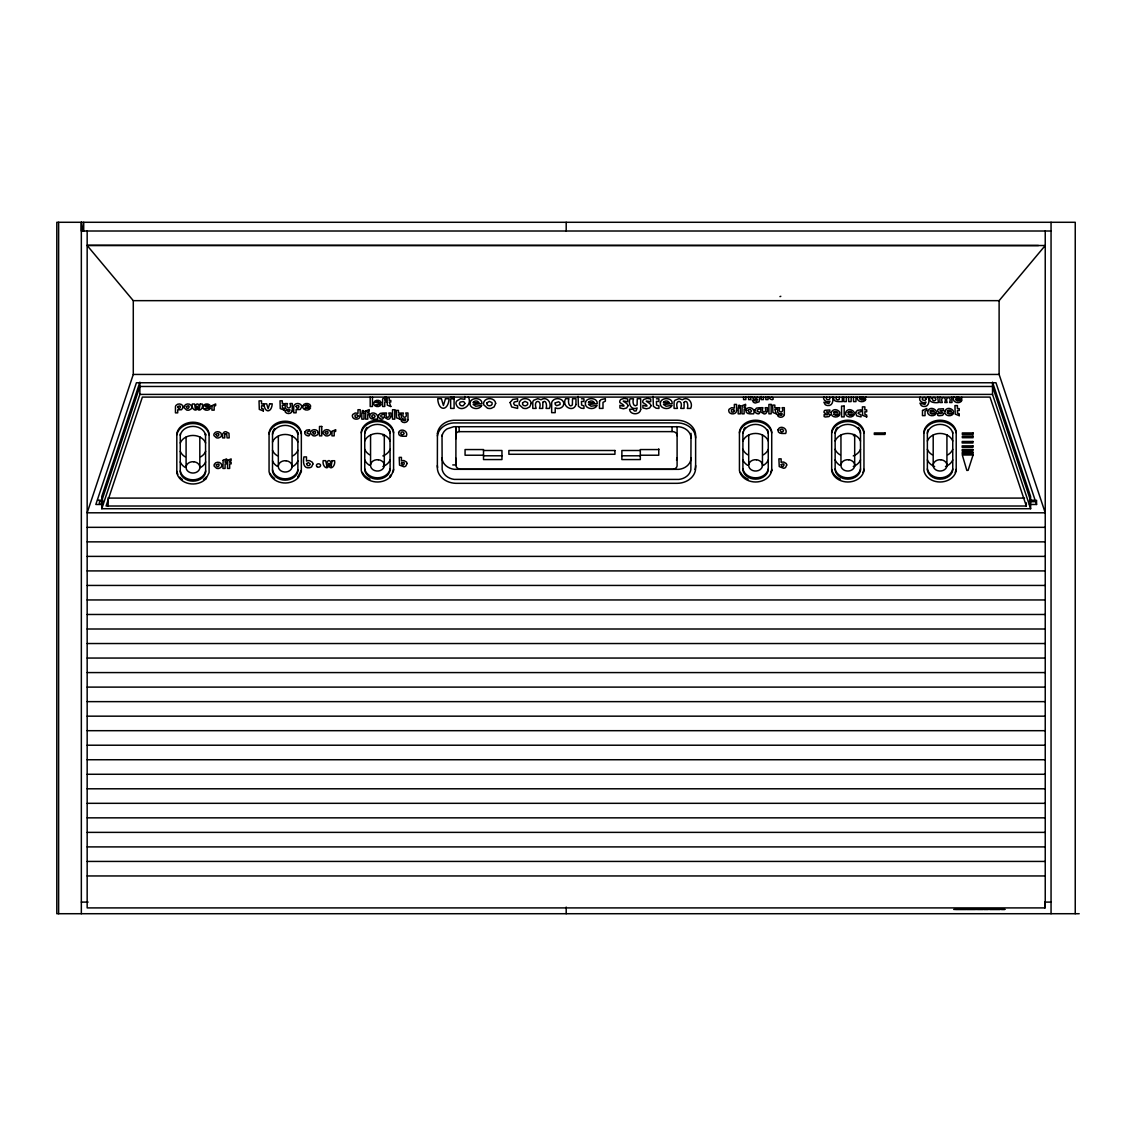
<?xml version="1.0" encoding="UTF-8"?>
<svg xmlns="http://www.w3.org/2000/svg" width="1136" height="1136" viewBox="0 0 1136 1136"><rect width="100%" height="100%" fill="white"/><g stroke="black" fill="none" stroke-linecap="round" stroke-linejoin="round"><path stroke-width="1.5" d="M58.632 913.713L58.632 222.287M442.018 435.031L442.16 469.537A14.598 11.971 0 0 0 454.187 479.392L678.93 479.42A14.044 11.502 0 0 0 690.873 469.637L691.015 433.327M676.786 426.54A4.743 3.891 0 0 1 677.099 427.505L677.099 465.93A4.8 3.933 0 0 1 673.023 469.282L460.307 469.267A5.368 4.388 0 0 1 455.891 465.646L455.934 426.596M455.848 438.823L455.877 426.866M677.184 457.694L677.099 458.504A4.8 3.933 0 0 1 676.502 459.938M691.015 457.993L690.873 459.569A14.044 11.502 0 0 1 678.93 469.338L454.187 469.31A14.598 11.971 0 0 1 442.16 459.455L441.975 457.936M833.554 397.359C833.015 402.84 839.646 401.391 842.372 401.604L842.301 397.288M857.339 397.316C856.43 402.016 864.056 403.28 865.873 399.403L861.528 400.014L859.611 398.736L865.206 398.693L865.987 396.847M442.046 436.295L442.33 434.889A13.149 10.764 0 0 1 447.172 428.826L453.747 426.71L678.945 426.767A13.987 11.459 0 0 1 690.873 436.536L691.015 438.113M455.877 434.293L455.934 434.023A3.905 3.195 0 0 1 458.816 431.666L673.052 431.623A4.743 3.891 0 0 1 677.099 434.932L677.184 435.755M851.205 397.103L851.105 401.604L848.706 401.604L848.606 397.046M846.377 397.018L846.292 401.604L843.849 401.604L843.849 397.202M133.281 374.44L87.16 512.805L1045.234 512.805L999.112 374.44L999.112 300.657L1045.234 245.518L87.16 245.518L133.281 300.657L133.281 374.44L999.112 374.44M101.771 500.777L139.87 386.467L992.523 386.467L1030.622 500.777M101.771 508.715L139.87 394.405L139.87 382.165L101.771 496.475L101.771 508.715L1030.622 508.715L1030.622 496.475L992.523 382.165L992.523 394.405L1030.622 508.715M180.269 435.258L181.064 432.93A12.851 10.522 0 0 1 192.964 426.398A12.851 10.522 0 0 1 204.849 432.93L205.644 435.258M205.644 470.943L204.849 473.286A12.851 10.522 0 0 1 192.964 479.818A12.851 10.522 0 0 1 181.064 473.286L180.269 470.943M272.512 434.264L273.307 431.921A12.851 10.522 0 0 1 285.193 425.389A12.851 10.522 0 0 1 297.078 431.921L297.873 434.264M297.873 469.949L297.078 472.292A12.851 10.522 0 0 1 285.193 478.824A12.851 10.522 0 0 1 273.307 472.292L272.512 469.949M301.338 470.332L298.058 476.538M364.755 433.27L365.551 430.927A12.851 10.522 0 0 1 377.436 424.395A12.851 10.522 0 0 1 389.321 430.927L390.117 433.27M390.117 468.955L389.321 471.298A12.851 10.522 0 0 1 377.436 477.816A12.851 10.522 0 0 1 365.551 471.298L364.755 468.955M392.545 472.377L393.581 469.338M742.901 433.27L743.697 430.927A12.851 10.522 0 0 1 755.582 424.395A12.851 10.522 0 0 1 767.467 430.927L768.263 433.27M768.263 468.955L767.467 471.298A12.851 10.522 0 0 1 755.582 477.816A12.851 10.522 0 0 1 743.697 471.298L742.901 468.955M835.145 433.27L835.94 430.927A12.851 10.522 0 0 1 847.825 424.395A12.851 10.522 0 0 1 859.711 430.927L860.506 433.27M860.506 468.955L859.711 471.298A12.851 10.522 0 0 1 847.825 477.816A12.851 10.522 0 0 1 835.94 471.298L835.145 468.955M928.169 429.607L927.374 431.95L927.374 470.276L928.169 472.619A12.851 10.522 0 0 0 940.054 479.136A12.851 10.522 0 0 0 951.954 472.619L952.749 470.276L952.749 431.95M927.374 433.27L928.169 430.927A12.851 10.522 0 0 1 940.054 424.395A12.851 10.522 0 0 1 951.954 430.927L952.749 433.27M952.749 468.955L951.954 471.298A12.851 10.522 0 0 1 940.054 477.816A12.851 10.522 0 0 1 928.169 471.298L927.374 468.955M823.87 396.72C822.237 400.113 827.178 403.01 829.962 401.178L828.868 403.536L823.898 402.243L825.19 404.601A4.416 3.621 0 0 0 827.462 405.509C832.248 406.432 833.81 400.752 832.404 397.06M859.838 396.975L863.502 396.947M954.041 396.933C950.662 401.803 959.835 405.083 961.922 400.326L957.577 400.937L955.66 399.659L961.681 399.446L961.766 397.245M930.27 396.933C927.146 402.669 935.482 403.095 938.421 402.527L937.697 397.018M206.198 478.455L209.095 472.661L209.095 433.554A16.33 13.376 0 0 0 192.964 422.223A16.33 13.376 0 0 0 176.818 433.554L176.818 472.661A16.33 13.376 0 0 0 188.832 483.553A16.33 13.376 0 0 0 205.815 478.867L206.198 477.134M298.427 477.447L301.338 471.667L301.338 432.56A16.33 13.376 0 0 0 285.193 421.215A16.33 13.376 0 0 0 269.062 432.56L269.062 471.667A16.33 13.376 0 0 0 281.075 482.559A16.33 13.376 0 0 0 298.058 477.873L298.427 476.126M390.67 476.453L393.581 470.659L393.581 431.552A16.33 13.376 0 0 0 377.436 420.221A16.33 13.376 0 0 0 361.291 431.552L361.291 470.659A16.33 13.376 0 0 0 373.304 481.565A16.33 13.376 0 0 0 390.287 476.864L390.67 475.132M920.345 397.032C917.59 400.312 922.986 404.217 926.01 402.101L924.903 404.459L919.947 403.152L921.239 405.524A4.416 3.621 0 0 0 923.497 406.432C928.765 407.469 930.214 400.397 927.828 396.933M757.499 397.188L755.994 397.983L754.347 397.202M826.696 397.032L826.284 398.85C827.434 400.852 831.382 399.219 829.564 397.075M836.494 397.089L836.053 398.906L837.09 399.716A2.158 1.775 0 0 0 839.291 399.361L839.348 397.131M454.088 396.819L452.327 397.756L450.58 396.819M1038.474 245.518L87.16 245.305M779.935 296.595L780.049 296.567A1.874 0.923 0 0 0 780.801 296.269M385.502 396.947L382.605 398.963L382.605 406.489L384.763 406.489L384.763 401.931L386.24 401.931L386.24 400.312L384.763 400.312L384.763 399.261L386.24 398.566L386.24 396.947M1051.056 231.006L81.338 231.006L81.423 222.287L82.985 231.006M133.281 300.657L999.112 300.657M139.87 394.405L992.523 394.405M581.462 398.807L583.961 398.807L583.961 401.42L581.462 401.42L581.618 405.069L583.961 405.864L583.961 408.435L581.234 408.236L578.437 406.333L578.068 396.365M656.423 398.807L658.923 398.807L658.923 401.42L656.423 401.42L656.565 405.069L658.923 405.864L658.923 408.435L656.182 408.236L653.399 406.333L653.03 396.365M658.766 449.558L640.321 449.558L640.321 459.569L621.875 459.569L621.875 450.495L640.321 450.495M483.51 450.495L501.956 450.495L501.956 459.569L483.51 459.569L483.51 449.558L465.064 449.558L465.064 455.224L483.51 455.224M640.321 455.224L658.766 455.224L658.766 448.862M483.51 455.792L501.956 455.792M621.875 455.792L640.321 455.792M452.753 464.936L456.289 464.936M107.849 498.093L1024.544 498.093M97.611 500.195L102.936 500.195M1029.457 500.195L1034.782 500.195M102.95 501.686L99.4 501.686L99.4 504.256L102.95 504.256M1028.918 501.686L1036.018 501.686M102.936 504.483L95.836 504.483L136.419 382.761L995.974 382.761L1036.557 504.483L1029.457 504.483M1026.319 506.017L106.074 506.017L142.383 397.089L990.01 397.089L1026.319 506.017L1026.319 502.85M87.16 527.331L1045.234 527.331M87.16 541.858L1045.234 541.858M87.16 556.384L1045.234 556.384M87.16 570.911L1045.234 570.911M87.16 585.438L1045.234 585.438M87.16 599.95L1045.234 599.95M87.16 614.477L1045.234 614.477M87.16 629.003L1045.234 629.003M87.16 643.53L1045.234 643.53M87.16 658.056L1045.234 658.056M87.16 672.583L1045.234 672.583M87.16 687.11L1045.234 687.11M87.16 701.636L1045.234 701.636M87.16 716.163L1045.234 716.163M87.16 730.689L1045.234 730.689M87.16 745.216L1045.234 745.216M87.16 759.743L1045.234 759.743M87.16 774.269L1045.234 774.269M87.16 788.796L1045.234 788.796M87.16 803.322L1045.234 803.322M87.16 817.849L1045.234 817.849M87.16 832.376L1045.234 832.376M87.16 846.902L1045.234 846.902M87.16 861.429L1045.234 861.429M87.16 875.955L1045.234 875.955M81.338 902.098L88.111 902.098M1051.056 902.098L1044.751 902.098L1044.751 907.905M955.546 909.354L976.293 909.354M977.414 909.354L983.109 909.354M984.103 909.354L1004.991 909.354M953.729 909.439L966.111 909.439M966.608 909.439L975.384 909.439M975.923 909.439L988.306 909.439M989.683 909.439L1000.049 909.439M1001.441 909.439L1004.607 909.439M1079.2 913.713L56.8 913.713L56.8 222.287L1075.238 222.287L1075.238 913.713M566.197 222.287L566.197 231.091M372.665 417.494L371.756 416.784L372.139 415.208A1.803 1.477 0 0 1 374.085 414.91L375.136 416.245L374.582 417.182A1.889 1.548 0 0 1 372.665 417.494M401.69 434.605L400.781 433.895L401.164 432.319A1.803 1.477 0 0 1 403.11 432.021L404.175 433.356L403.607 434.293A1.889 1.548 0 0 1 401.69 434.605M389.321 429.607L390.117 431.95M297.078 430.601L297.873 432.944L297.873 471.27L297.078 473.613A12.851 10.522 0 0 1 285.193 480.145A12.851 10.522 0 0 1 273.307 473.613L272.512 471.27L272.512 432.944L273.307 430.601A12.851 10.522 0 0 1 274.784 428.428M951.698 397.089L952.011 402.527L949.568 402.527C952.408 395.939 944.314 396.066 947.154 402.527L944.754 402.527C947.594 396.01 939.429 395.868 942.34 402.527L939.898 402.527L939.898 398.125A2.854 2.343 0 0 1 940.21 397.046M752.018 397.131L754.318 399.46L757.556 399.233L756.59 401.278L752.273 400.142L753.395 402.201A3.848 3.152 0 0 0 755.369 402.996L759.061 401.832L759.743 397.472M767.467 429.607L768.263 431.95L768.263 470.276L767.467 472.619A12.851 10.522 0 0 1 755.582 479.136A12.851 10.522 0 0 1 743.697 472.619L742.901 470.276L742.901 431.95M853.42 397.032L853.519 401.604L855.962 401.604L855.962 397.288M771.5 397.046L773.091 397.983C774.198 401.079 769.143 399.418 769.342 397.344M1051.056 222.287L1051.056 913.713M1045.234 231.006L1045.234 907.905L87.16 907.905L87.16 231.006M1036.557 500.195L1036.557 504.483M946.927 434.733L946.927 466.058M933.196 435.102L933.196 464.681M854.684 434.733L854.684 466.058M840.952 435.102L840.952 464.681M768.05 397.032L768.05 399.588L765.834 399.588L765.834 397.131M763.42 397.146L763.42 399.588L761.191 399.588L761.191 396.436M762.455 434.733L762.455 466.058M750.782 396.563L750.782 399.602L748.596 399.602L748.596 396.563M748.709 435.102L748.709 464.681M745.841 397.032L745.841 399.588L743.569 399.588L743.569 396.876M672.058 427.093L672.058 431.552M566.197 907.082L566.197 913.713M468.302 396.847C473.598 406.404 458.206 414.044 455.934 403.422A5.524 4.53 0 0 1 456.842 400.909L460.534 398.736L464.823 399.29L464.823 396.436M459.143 427.15L459.143 431.609M455.806 464.993L455.891 458.22A5.368 4.388 0 0 0 456.033 458.759M390.287 475.544L390.287 476.864M389.989 431.779L390.117 470.276L389.321 472.619A12.851 10.522 0 0 1 377.436 479.136A12.851 10.522 0 0 1 365.551 472.619L364.755 470.276L364.755 431.95L365.551 429.607A12.851 10.522 0 0 1 367.027 427.434M384.309 434.733L384.309 466.058M372.452 397.103L372.452 406.489L370.194 406.489L370.194 397.103M370.563 435.102L370.563 464.681M297.76 432.773L297.76 434.094M292.066 435.741L292.066 467.052M278.334 436.11L278.334 465.689M205.815 478.867L205.815 477.546A16.33 13.376 0 0 1 203.585 479.449M205.517 435.102L205.517 433.782L205.644 472.278L204.849 474.607A12.851 10.522 0 0 1 192.964 481.139A12.851 10.522 0 0 1 181.064 474.607L180.269 472.278L180.269 433.938M199.822 436.735L199.822 468.06M186.091 437.104L186.091 466.683M108.147 499.712L108.147 505.946M83.709 222.287L83.709 231.006M81.338 222.287L81.338 913.713M695.63 465.561A18.659 15.293 0 0 1 694.948 469.452M695.63 437.985A18.616 15.251 0 0 0 677.184 422.862L453.363 422.933A17.764 14.555 0 0 0 437.431 435.983M437.601 467.507A19.227 15.748 0 0 1 437.36 465.561M390.117 459.895A13.334 10.92 0 0 1 382.86 466.498M369.598 465.362A13.334 10.92 0 0 1 364.755 459.895M390.117 449.316A13.334 10.92 0 0 1 382.86 455.919M369.598 454.783A13.334 10.92 0 0 1 364.755 449.316M361.291 432.873A16.33 13.376 0 0 1 377.436 421.541A16.33 13.376 0 0 1 393.581 432.873M383.854 434.435A6.915 5.666 0 0 1 382.96 435.713M364.755 440.995A13.334 10.92 0 0 1 377.436 433.441A13.334 10.92 0 0 1 390.117 440.995M370.009 479.207A16.33 13.376 0 0 1 362.327 472.377M739.437 432.873A16.33 13.376 0 0 1 755.582 421.541A16.33 13.376 0 0 1 771.727 432.873M768.263 459.895A13.334 10.92 0 0 1 763.42 465.362M747.744 465.362A13.334 10.92 0 0 1 742.901 459.895M768.263 449.316A13.334 10.92 0 0 1 763.42 454.783M747.744 454.783A13.334 10.92 0 0 1 742.901 449.316M835.145 440.995A13.334 10.92 0 0 1 847.825 433.441A13.334 10.92 0 0 1 860.506 440.995M837.402 427.434A12.851 10.536 0 0 0 835.94 429.607L835.145 431.95L835.145 470.276L835.94 472.619A12.851 10.522 0 0 0 847.825 479.136A12.851 10.522 0 0 0 859.711 472.619L860.506 470.276L860.506 431.95L859.711 429.607A12.851 10.536 0 0 0 858.234 427.434M742.901 440.995A13.334 10.92 0 0 1 755.582 433.441A13.334 10.92 0 0 1 768.263 440.995M831.68 432.873A16.33 13.376 0 0 1 847.825 421.541A16.33 13.376 0 0 1 863.956 432.873M854.244 434.435A6.915 5.666 0 0 1 853.349 435.713M771.727 469.338A16.33 13.376 0 0 1 770.691 472.377M748.155 479.207A16.33 13.376 0 0 1 740.473 472.377M860.506 459.895A13.334 10.92 0 0 1 853.25 466.498M839.987 465.362A13.334 10.92 0 0 1 835.145 459.895M860.506 449.316A13.334 10.92 0 0 1 853.25 455.919M839.987 454.783A13.334 10.92 0 0 1 835.145 449.316M743.697 429.607A12.851 10.536 0 0 1 745.173 427.434M863.956 469.338A16.33 13.376 0 0 1 862.934 472.377M840.384 479.207A16.33 13.376 0 0 1 831.68 469.338M923.923 432.873A16.33 13.376 0 0 1 940.054 421.541A16.33 13.376 0 0 1 956.2 432.873M952.749 459.895A13.334 10.92 0 0 1 945.493 466.498M934.63 466.498A13.334 10.92 0 0 1 927.374 459.895M952.749 449.316A13.334 10.92 0 0 1 947.907 454.783M932.216 454.783A13.334 10.92 0 0 1 927.374 449.316M927.374 440.995A13.334 10.92 0 0 1 940.054 433.441A13.334 10.92 0 0 1 952.749 440.995M956.2 469.338A16.33 13.376 0 0 1 955.163 472.377M297.873 460.889A13.334 10.92 0 0 1 293.031 466.356M277.354 466.356A13.334 10.92 0 0 1 272.512 460.889M269.062 433.881A16.33 13.376 0 0 1 285.193 422.549A16.33 13.376 0 0 1 301.338 433.881M297.873 450.31A13.334 10.92 0 0 1 293.031 455.777M277.354 455.777A13.334 10.92 0 0 1 272.512 450.31M272.512 442.003A13.334 10.92 0 0 1 285.193 434.449A13.334 10.92 0 0 1 297.873 442.003M274.571 478.455A16.33 13.376 0 0 1 270.098 473.371M176.818 434.875A16.33 13.376 0 0 1 192.964 423.543A16.33 13.376 0 0 1 209.095 434.875M180.269 442.997A13.334 10.92 0 0 1 192.964 435.443A13.334 10.92 0 0 1 205.644 442.997M205.644 461.898A13.334 10.92 0 0 1 200.802 467.365M185.111 467.365A13.334 10.92 0 0 1 180.269 461.898M205.644 451.319A13.334 10.92 0 0 1 200.802 456.786M185.111 456.786A13.334 10.92 0 0 1 180.269 451.319M182.328 479.449A16.33 13.376 0 0 1 179.729 477.134M177.855 474.379A16.33 13.376 0 0 1 176.818 471.341M437.431 433.341L437.36 468.202A19.227 15.748 0 0 0 455.806 483.325L677.184 483.325A18.659 15.293 0 0 0 695.63 468.202L695.63 435.329A18.616 15.251 0 0 0 677.184 420.221L453.363 420.277A17.764 14.555 0 0 0 437.431 433.341M191.785 406.958L191.728 407.583A4.033 3.309 0 0 1 190.82 409.201L188.903 410.153A4.388 3.593 0 0 1 186.588 410.011L184.188 407.838A4.274 3.507 0 0 1 184.387 405.964C185.793 402.868 191.473 403.436 191.785 406.958M221.563 434.705L221.506 435.329A4.033 3.309 0 0 1 220.597 436.948L218.68 437.9A4.388 3.593 0 0 1 216.365 437.758L213.951 435.585A4.274 3.507 0 0 1 214.15 433.711C215.556 430.615 221.25 431.197 221.563 434.705M221.761 465.249L221.705 465.874A4.033 3.309 0 0 1 220.796 467.478L218.879 468.444A4.388 3.593 0 0 1 216.564 468.302L214.164 466.129A4.274 3.507 0 0 1 214.363 464.255C215.769 461.159 221.463 461.727 221.761 465.249M312.883 464.028L311.647 466.754A4.075 3.337 0 0 1 309.39 467.748C303.028 468.856 303 461.131 303.937 456.899L306.493 456.899L306.493 461.074A4.473 3.664 0 0 1 309.603 460.648L312.258 462.224A4.061 3.323 0 0 1 312.883 464.028M318.236 432.66L318.179 433.285A4.033 3.309 0 0 1 317.256 434.903L315.339 435.855A4.388 3.593 0 0 1 313.025 435.713L310.625 433.54A4.274 3.507 0 0 1 310.824 431.666C312.23 428.57 317.924 429.138 318.236 432.66M330.746 432.66L330.675 433.285A4.033 3.309 0 0 1 329.767 434.903L327.85 435.855A4.388 3.593 0 0 1 325.535 435.713L323.135 433.54A4.274 3.507 0 0 1 323.334 431.666C324.74 428.57 330.434 429.138 330.746 432.66M406.986 463.573L405.907 465.945A3.55 2.911 0 0 1 403.947 466.811L399.531 465.093L399.205 457.368L401.42 457.368L401.42 461.003A3.891 3.195 0 0 1 404.132 460.634L406.432 462.011A3.522 2.897 0 0 1 406.986 463.573M495.665 403.351L494.132 406.887L491.107 408.406A6.901 5.652 0 0 1 487.458 408.165L483.68 404.757A6.731 5.51 0 0 1 483.993 401.789C486.208 396.918 495.168 397.827 495.665 403.351M531.25 403.351L529.717 406.887L526.692 408.406A6.901 5.652 0 0 1 523.043 408.165L519.266 404.757A6.731 5.51 0 0 1 519.578 401.789C521.793 396.918 530.753 397.827 531.25 403.351M786.694 465.05L785.615 467.421A3.55 2.911 0 0 1 783.655 468.288L779.239 466.569L778.898 458.845L781.128 458.845L781.128 462.48A3.891 3.195 0 0 1 783.84 462.111L786.14 463.488A3.522 2.897 0 0 1 786.694 465.05M369.583 415.449C369.115 420.206 374.894 418.943 377.266 419.127C379.864 413.873 371.387 410.337 369.583 415.449M398.608 432.56C398.14 437.332 403.919 436.054 406.29 436.252C408.903 430.998 400.412 427.448 398.608 432.56M745.94 410.139C745.472 414.91 751.251 413.646 753.622 413.831C756.235 408.577 747.744 405.027 745.94 410.139M778.004 429.791C777.535 434.563 783.315 433.299 785.686 433.483C788.285 428.229 779.807 424.679 778.004 429.791M203.003 406.418C202.208 410.522 208.839 411.615 210.416 408.25C201.285 408.094 204.963 409.997 210.6 406.503C209.862 403.138 203.912 403.067 203.003 406.418M302.772 406.063C301.935 410.352 308.893 411.502 310.554 407.966C300.969 407.81 304.831 409.798 310.739 406.148C309.972 402.598 303.724 402.527 302.772 406.063M360.197 415.961C360.069 420.263 352.472 420.277 352.345 415.975A3.507 2.883 0 0 1 352.913 414.37L355.27 412.993L357.982 413.348L357.982 409.713L360.197 409.713L360.197 415.961M373.73 402.755C372.935 406.844 379.566 407.952 381.142 404.586C372.012 404.416 375.704 406.319 381.327 402.84C380.588 399.46 374.639 399.389 373.73 402.755M470.063 402.527C468.813 408.974 479.264 410.707 481.749 405.396L475.799 406.234L473.172 404.487L481.877 403.607C482.502 397.515 471.369 396.833 470.063 402.527M585.409 402.527C584.174 408.974 594.611 410.707 597.096 405.396L591.146 406.234L588.533 404.487L597.224 403.607C597.848 397.515 586.716 396.833 585.409 402.527M660.371 402.527C659.121 408.974 669.573 410.707 672.058 405.396L666.108 406.234L663.481 404.487L672.185 403.607C672.81 397.515 661.677 396.833 660.371 402.527M736.554 410.65C736.44 414.967 728.843 414.981 728.701 410.664A3.507 2.883 0 0 1 729.284 409.074L731.627 407.696L734.353 408.051L734.353 404.416L736.554 404.416L736.554 410.65M831.254 412.595C830.345 417.295 837.97 418.573 839.788 414.697L835.443 415.307L833.526 414.029C847.371 416.813 834.733 404.189 831.254 412.595M845.638 412.595C844.715 417.295 852.341 418.573 854.158 414.697L849.813 415.307L847.91 414.029C861.741 416.813 849.103 404.189 845.638 412.595M927.658 411.346C926.749 416.046 934.374 417.31 936.192 413.447L931.847 414.044L929.93 412.78C943.76 415.563 931.137 402.939 927.658 411.346M944.854 411.346C943.945 416.046 951.57 417.31 953.388 413.447L949.043 414.044L947.126 412.78C960.971 415.563 948.333 402.939 944.854 411.346M304.803 432.106C303.525 435.06 310.398 437.857 309.574 434.122L307.217 433.441C305.967 430.743 310.881 432.291 309.574 429.706L306.45 430.161L304.803 432.106M378.473 415.378C377.195 418.346 384.067 421.129 383.244 417.395L380.887 416.713C379.637 414.015 384.55 415.563 383.244 412.979L380.12 413.433L378.473 415.378M510.092 402.499L511.669 406.972L517.618 408.406L517.618 405.651L514.835 405.282L513.571 403.578L514.267 402.016L517.618 401.292L517.618 398.722L512.691 399.432L510.092 402.499M754.829 410.082C753.566 413.035 760.438 415.833 759.615 412.084L757.243 411.417C755.994 408.704 760.921 410.266 759.615 407.682L756.491 408.136L754.829 410.082M855.55 412.581L856.7 415.847L861.045 416.884L861.045 414.881L858.092 413.362L858.603 412.226L861.045 411.701L861.045 409.826L857.439 410.337L855.55 412.581M183.194 407.185L181.547 409.741L177.713 409.798L177.713 412.865L175.455 412.865L175.455 406.986A3.408 2.797 0 0 1 176.123 405.296C178.068 402.897 183.038 403.848 183.194 407.185M301.835 406.858L300.117 409.528L296.098 409.599L296.098 412.808L293.727 412.808L293.727 406.645A3.578 2.925 0 0 1 294.423 404.885C296.468 402.357 301.679 403.351 301.835 406.858M563.839 403.72C563.697 407.753 558.458 409.713 555.206 407.824L555.206 412.666L551.656 412.666L551.656 403.408A5.368 4.402 0 0 1 552.707 400.752C555.774 396.961 563.598 398.466 563.839 403.72M292.236 410.749C291.782 414.541 285.037 414.484 284.809 410.55L287.124 410.55L288.572 411.772L289.85 410.905L289.879 409.684L287.11 409.883L285.207 408.051L285.136 403.578L287.465 403.578C284.667 409.571 292.79 409.386 289.936 403.521L292.236 403.521L292.236 410.749M407.966 419.88C407.611 422.777 403.11 423.501 401.462 421.229C399.389 417.011 406.447 423.572 405.722 418.857L403.067 419.042L401.434 417.778L401.193 413.035L403.422 413.035C400.738 418.744 408.491 418.573 405.765 412.979L407.966 412.979L407.966 419.88M640.69 409.571C640.008 415.251 629.869 415.18 629.543 409.272L633.008 409.272L634.357 410.976L636.089 410.962L637.154 407.98C631.403 410.678 627.881 403.72 630.026 398.807L633.533 398.807C632.241 401.349 633.391 408.108 637.097 404.956L637.239 398.722L640.69 398.722L640.69 409.571M784.323 414.569C783.968 417.466 779.466 418.19 777.833 415.932C775.746 411.715 782.803 418.275 782.093 413.561L779.438 413.745L777.805 412.482L777.564 407.739L779.779 407.739C777.109 413.447 784.862 413.277 782.136 407.682L784.323 407.682L784.323 414.569M390.997 416.656L389.506 418.786A3.025 2.471 0 0 1 387.731 419.241L384.479 417.295L384.422 412.979L386.552 412.979C384.039 418.701 391.324 418.744 388.81 412.979L390.997 412.979L390.997 416.656M575.966 404.501C573.623 412.979 561.17 406.631 565.6 398.722L568.951 398.722C567.759 400.937 568.824 408.52 572.374 404.97L572.516 398.722L575.966 398.722L575.966 404.501M767.368 411.36L765.863 413.476A3.025 2.471 0 0 1 764.102 413.944L760.85 411.985L760.793 407.682L762.909 407.682C760.41 413.39 767.695 413.447 765.181 407.682L767.368 407.682L767.368 411.36M211.963 405.666L211.907 410.153L214.164 410.153L214.164 406.319L215.655 405.552L215.655 403.947L211.963 405.666M331.996 431.368L331.939 435.855L334.197 435.855L334.197 432.021L335.702 431.254L335.702 429.649L331.996 431.368M599.524 401.335L599.439 408.406L602.989 408.406L602.989 402.371L605.36 401.15L605.36 398.608L600.958 399.631L599.524 401.335M922.517 410.479L922.446 415.634L925.045 415.634L925.045 411.232L926.763 410.337L926.763 408.491L922.517 410.479M200.163 404.061C197.934 415.236 200.831 403.919 197.352 403.947C193.958 404.018 196.954 415.563 194.583 404.004L192.382 404.004C190.493 409.386 197.976 413.348 197.366 406.276C196.642 413.39 204.153 409.315 202.322 404.061L200.163 404.061M332.124 460.719C329.738 473.385 332.848 460.591 328.9 460.577C324.953 460.605 328.645 474.095 325.691 460.662L323.164 460.662C321.914 466.839 328.929 471.696 328.915 463.261C328.73 471.823 335.844 466.683 334.595 460.719L332.124 460.719M186.29 406.603C187.937 412.297 191.7 403.081 186.29 406.603M216.053 434.35C217.714 440.044 221.463 430.828 216.053 434.35M216.266 464.894C217.913 470.588 221.676 461.358 216.266 464.894M312.727 432.305C314.388 437.999 318.137 428.783 312.727 432.305M325.237 432.305C326.898 437.999 330.647 428.783 325.237 432.305M486.989 402.811L487.032 404.572C488.48 406.986 493.265 405.651 492.044 402.627L489.36 401.377L486.989 402.811M522.574 402.811L522.617 404.572C524.065 406.986 528.851 405.651 527.629 402.627L524.946 401.377L522.574 402.811M926.067 399.134L925.016 400.554L922.333 399.773C921.324 397.259 926.067 396.521 926.067 399.134M357.982 416.074L357.045 417.381A1.874 1.534 0 0 1 355.085 417.082L355.043 415.123L356.945 414.782A1.704 1.392 0 0 1 357.982 416.074M464.823 403.592L463.332 405.637A2.954 2.428 0 0 1 460.265 405.169L459.413 403.678L460.194 402.087L463.19 401.548A2.684 2.201 0 0 1 464.823 403.592M734.353 410.778L733.402 412.084A1.874 1.534 0 0 1 731.456 411.772L731.414 409.812L733.316 409.471A1.704 1.392 0 0 1 734.353 410.778M542.866 402.229L542.752 408.406L539.444 408.406C542.653 399.219 532.855 399.006 536.149 408.406L532.798 408.406L532.798 402.385A3.919 3.209 0 0 1 533.764 400.241L537.782 398.651L541.034 399.758C546.586 395.853 552.21 402.74 549.398 408.406L546.047 408.406C547.183 406.361 546.26 398.764 542.866 402.229M684.142 402.229L684.014 408.406L680.72 408.406C683.915 399.219 674.131 399.006 677.425 408.406L674.074 408.406L674.074 402.385A3.919 3.209 0 0 1 675.04 400.241L679.058 398.651L682.296 399.758C687.862 395.853 693.471 402.74 690.66 408.406L687.308 408.406C688.459 406.361 687.536 398.764 684.142 402.229M306.55 463.63L307.558 465.675L309.162 465.661L310.355 464.184L308.438 462.579L306.55 463.63M401.477 463.232C402.939 468.813 406.944 459.739 401.477 463.232M781.185 464.709C782.647 470.29 786.652 461.216 781.185 464.709M748.127 410.366L749.022 412.198A1.889 1.548 0 0 0 750.939 411.885L751.507 410.934L750.442 409.613A1.803 1.477 0 0 0 748.51 409.911L748.127 410.366M780.176 430.019L781.085 431.85A1.889 1.548 0 0 0 783.002 431.538L783.556 430.587L782.505 429.266A1.803 1.477 0 0 0 780.56 429.564L780.176 430.019M932.102 398.537L933.139 400.639A2.158 1.775 0 0 0 935.34 400.284L935.979 399.205L934.772 397.671A2.073 1.704 0 0 0 932.542 398.012L932.102 398.537M177.727 406.66C179.09 412.112 183.038 403.45 177.727 406.66M296.113 406.305C297.547 412.027 301.679 402.939 296.113 406.305M364.074 411.402C361.461 414.768 361.461 408.023 364.074 411.402M555.234 402.897L555.234 404.544L556.64 405.694L560.062 404.544L560.062 402.897L558.656 401.746L555.234 402.897M740.445 406.106C737.818 409.457 737.832 402.726 740.445 406.106M224.8 433.995L224.729 437.9L222.628 437.9L222.628 433.995L224.104 432.134A3.209 2.627 0 0 1 225.908 431.694L228.975 433.228L229.202 437.9L227.086 437.9L226.66 433.64L224.8 433.995M628.038 405.694L626.646 407.98L623.479 408.79L619.915 407.952L619.915 405.296C626.902 407.526 623.778 404.842 619.887 402.584A3.862 3.167 0 0 1 620.923 399.403L624.36 398.353L627.725 398.977L627.725 401.732C617.657 399.929 627.612 402.116 628.038 405.694M651.027 405.694L649.636 407.98L646.469 408.79L642.905 407.952L642.905 405.296C649.891 407.526 646.767 404.842 642.891 402.584A3.862 3.167 0 0 1 643.927 399.403L647.35 398.353L650.715 398.977L650.715 401.732C640.647 399.929 650.601 402.116 651.027 405.694M830.061 414.91L829.039 416.571L825.304 417.011L824.14 416.557L824.14 414.626L827.704 414.796L824.125 412.638A2.826 2.315 0 0 1 824.878 410.309L829.834 409.997L829.834 412.013L826.468 411.843L830.061 414.91M943.661 413.66L942.639 415.322L938.904 415.762L937.74 415.307L937.74 413.362L941.29 413.547L937.725 411.388A2.826 2.315 0 0 1 938.478 409.059L943.434 408.747L943.434 410.763L940.068 410.593L943.661 413.66M269.63 403.848L268.11 408.775L266.676 403.848L263.964 403.848C264.461 413.263 271.632 413.021 272.242 403.848L269.63 403.848M445.482 398.722L443.409 405.481L441.435 398.722L437.729 398.722C438.411 411.63 448.237 411.289 449.075 398.722L445.482 398.722M973.069 454.996L968.128 470.347L966.835 470.432L962.306 454.996L973.069 454.996M223.139 460.293L222.926 468.444L225.084 468.444L225.084 463.886L226.575 463.886L226.575 462.267L225.084 462.267L225.084 461.216L226.575 460.534L226.575 458.901L223.139 460.293M227.711 460.293L227.498 468.444L229.657 468.444L229.657 463.886L231.133 463.886L231.133 462.267L229.657 462.267L229.657 461.216L231.133 460.534L231.133 458.901L227.711 460.293M365.82 410.976L365.607 419.127L367.766 419.127L367.766 414.583L369.243 414.583L369.243 412.964L367.766 412.964L367.766 411.899L369.243 411.218L369.243 409.599L365.82 410.976M742.191 405.68L741.964 413.831L744.123 413.831L744.123 409.272L745.614 409.272L745.614 407.654L744.123 407.654L744.123 406.603L745.614 405.921L745.614 404.288L742.191 405.68M205.176 406.134L208.74 406.56L207.902 405.751A1.903 1.562 0 0 0 205.616 405.779L205.176 406.134M305.044 405.751L308.793 406.205L307.913 405.353A2.002 1.633 0 0 0 305.513 405.382L305.044 405.751M375.902 402.471L379.467 402.897L378.629 402.073A1.903 1.562 0 0 0 376.357 402.101L375.902 402.471M473.485 402.073L473.073 402.74L479.094 402.74L477.787 401.462A3.01 2.457 0 0 0 474.195 401.505L473.485 402.073M588.831 402.073L588.42 402.74L594.455 402.74L593.134 401.462A3.01 2.457 0 0 0 589.541 401.505L588.831 402.073M663.793 402.073L663.381 402.74L669.402 402.74L668.096 401.462A3.01 2.457 0 0 0 664.503 401.505L663.793 402.073M833.753 412.269L837.857 412.751L836.891 411.814A2.187 1.789 0 0 0 834.264 411.857L833.753 412.269M848.123 412.269L852.227 412.751L851.276 411.814A2.187 1.789 0 0 0 848.649 411.857L848.123 412.269M930.157 411.005L934.246 411.502L933.295 410.565A2.187 1.789 0 0 0 930.668 410.593L930.157 411.005M947.353 411.005L951.457 411.502L950.491 410.565A2.187 1.789 0 0 0 947.864 410.593L947.353 411.005M955.887 397.898L959.991 398.395L959.025 397.458A2.187 1.789 0 0 0 956.398 397.486L955.887 397.898M263.339 410.948L259.306 409.4L259.036 400.88L261.521 400.88L261.521 403.905L263.339 403.905L263.339 405.822L261.521 405.822L261.621 408.477L263.339 409.059L263.339 410.948M283.929 409.997L280.251 408.591L280.01 400.823L282.268 400.823L282.268 403.578L283.929 403.578L283.929 405.325L282.268 405.325L282.367 407.753L283.929 408.278L283.929 409.997M390.812 406.518L387.305 405.169L387.064 397.756L389.222 397.756L389.222 400.397L390.812 400.397L390.812 402.059L389.222 402.059L390.812 406.518M400.042 419.156L396.549 417.821L396.308 410.408L398.466 410.408L398.466 413.035L400.042 413.035L400.042 414.697L398.466 414.697L400.042 419.156M776.413 413.859L772.906 412.51L772.665 405.098L774.823 405.098L774.823 407.739L776.413 407.739L776.413 409.4L774.823 409.4L776.413 413.859M866.697 416.912L862.664 415.378L862.394 406.858L864.865 406.858L864.865 409.883L866.697 409.883L866.697 411.786L864.865 411.786L864.979 414.455L866.697 415.038L866.697 416.912M959.238 415.662L955.22 414.115L954.936 405.595L957.421 405.595L957.421 408.619L959.238 408.619L959.238 410.536L957.421 410.536L957.534 413.206L959.238 413.788L959.238 415.662M378.274 459.739L376.47 459.753A6.915 5.666 0 0 0 370.521 465.419A6.915 5.666 0 0 0 376.598 471L378.402 470.986A6.915 5.666 0 0 0 384.351 465.32A6.915 5.666 0 0 0 378.274 459.739M286.031 460.747L284.227 460.762A6.915 5.666 0 0 0 278.277 466.427A6.915 5.666 0 0 0 284.355 471.994L286.158 471.98A6.915 5.666 0 0 0 292.108 466.314A6.915 5.666 0 0 0 286.031 460.747M193.802 461.741L191.984 461.756A6.915 5.666 0 0 0 186.034 467.421A6.915 5.666 0 0 0 192.126 473.002L193.929 472.988A6.915 5.666 0 0 0 199.879 467.322A6.915 5.666 0 0 0 193.802 461.741M756.42 459.739L754.616 459.753A6.915 5.666 0 0 0 748.667 465.419A6.915 5.666 0 0 0 754.744 471L756.548 470.986A6.915 5.666 0 0 0 762.497 465.32A6.915 5.666 0 0 0 756.42 459.739M848.663 459.739L846.86 459.753A6.915 5.666 0 0 0 840.91 465.419A6.915 5.666 0 0 0 846.987 471L848.791 470.986A6.915 5.666 0 0 0 854.741 465.32A6.915 5.666 0 0 0 848.663 459.739M940.892 459.739L939.089 459.753A6.915 5.666 0 0 0 933.139 465.419A6.915 5.666 0 0 0 939.216 471L941.034 470.986A6.915 5.666 0 0 0 946.984 465.32A6.915 5.666 0 0 0 940.892 459.739M454.088 398.85L450.637 398.85L450.637 408.42L454.088 408.42L454.088 398.85M771.159 404.444L768.902 404.444L768.902 413.831L771.159 413.831L771.159 404.444M844.162 406.092L841.563 406.092L841.563 416.884L844.162 416.884L844.162 406.092M740.36 407.767L738.173 407.767L738.173 413.845L740.36 413.845L740.36 407.767M394.788 409.741L392.531 409.741L392.531 419.127L394.788 419.127L394.788 409.741M363.989 413.064L361.802 413.064L361.802 419.141L363.989 419.141L363.989 413.064M321.758 426.469L319.486 426.469L319.486 435.855L321.758 435.855L321.758 426.469M885.043 432.944L874.322 432.944L874.322 434.449L885.043 434.449L885.043 432.944M973.069 432.944L962.334 432.944L962.334 434.449L973.069 434.449L973.069 432.944M973.069 436.21L962.334 436.21L962.334 437.715L973.069 437.715L973.069 436.21M972.927 441.478L962.192 441.478L962.192 442.983L972.927 442.983L972.927 441.478M972.927 445.866L962.192 445.866L962.192 447.371L972.927 447.371L972.927 445.866M972.927 449.572L962.206 449.572L962.206 451.077L972.927 451.077L972.927 449.572M614.945 450.495L508.871 450.495L508.871 454.272L614.945 454.272L614.945 450.495M972.97 452.554L962.235 452.554L962.235 454.059L972.97 454.059L972.97 452.554M956.2 470.659L956.2 431.552A16.33 13.376 0 0 0 940.054 420.221A16.33 13.376 0 0 0 923.923 431.552L923.923 470.659A16.33 13.376 0 0 0 940.054 481.991A16.33 13.376 0 0 0 956.2 470.659M863.956 470.659L863.956 431.552A16.33 13.376 0 0 0 847.825 420.221A16.33 13.376 0 0 0 831.68 431.552L831.68 470.659A16.33 13.376 0 0 0 847.825 481.991A16.33 13.376 0 0 0 863.956 470.659M771.727 470.659L771.727 431.552A16.33 13.376 0 0 0 755.582 420.221A16.33 13.376 0 0 0 739.437 431.552L739.437 470.659A16.33 13.376 0 0 0 755.582 481.991A16.33 13.376 0 0 0 771.727 470.659M317.043 466.683A2.073 1.69 0 0 0 320.508 465.93A2.073 1.69 0 0 0 317.966 463.843A2.073 1.69 0 0 0 317.043 466.683"/></g></svg>
